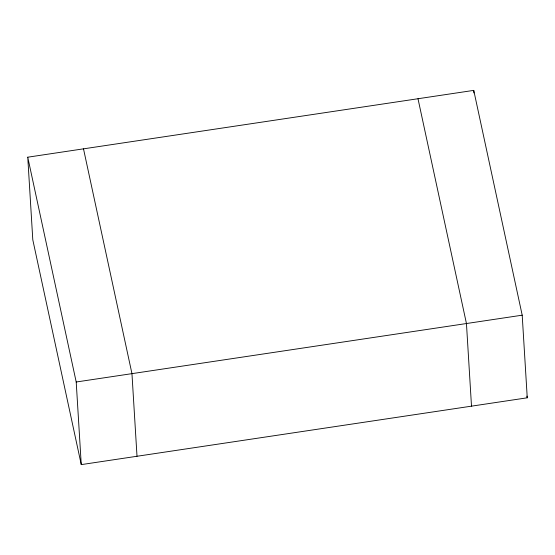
<?xml version="1.0" encoding="UTF-8"?>
<svg xmlns="http://www.w3.org/2000/svg" width="555" height="555" viewBox="0 0 555 555"><rect width="100%" height="100%" fill="white"/><g stroke="black" fill="none" stroke-linecap="round" stroke-linejoin="round"><path stroke-width="0.83" d="M27.75 157.197L473.741 90.382L522.2 315.184L527.25 397.803L81.259 464.618L32.8 239.815L27.75 157.197L76.208 382L81.259 464.618M76.208 382L522.2 315.184M526.882 396.11L527.25 397.803M417.991 98.734L466.45 323.537L471.5 406.149M83.5 148.851L131.958 373.647L137.009 456.265M473.741 90.382L473.894 92.962"/></g></svg>
